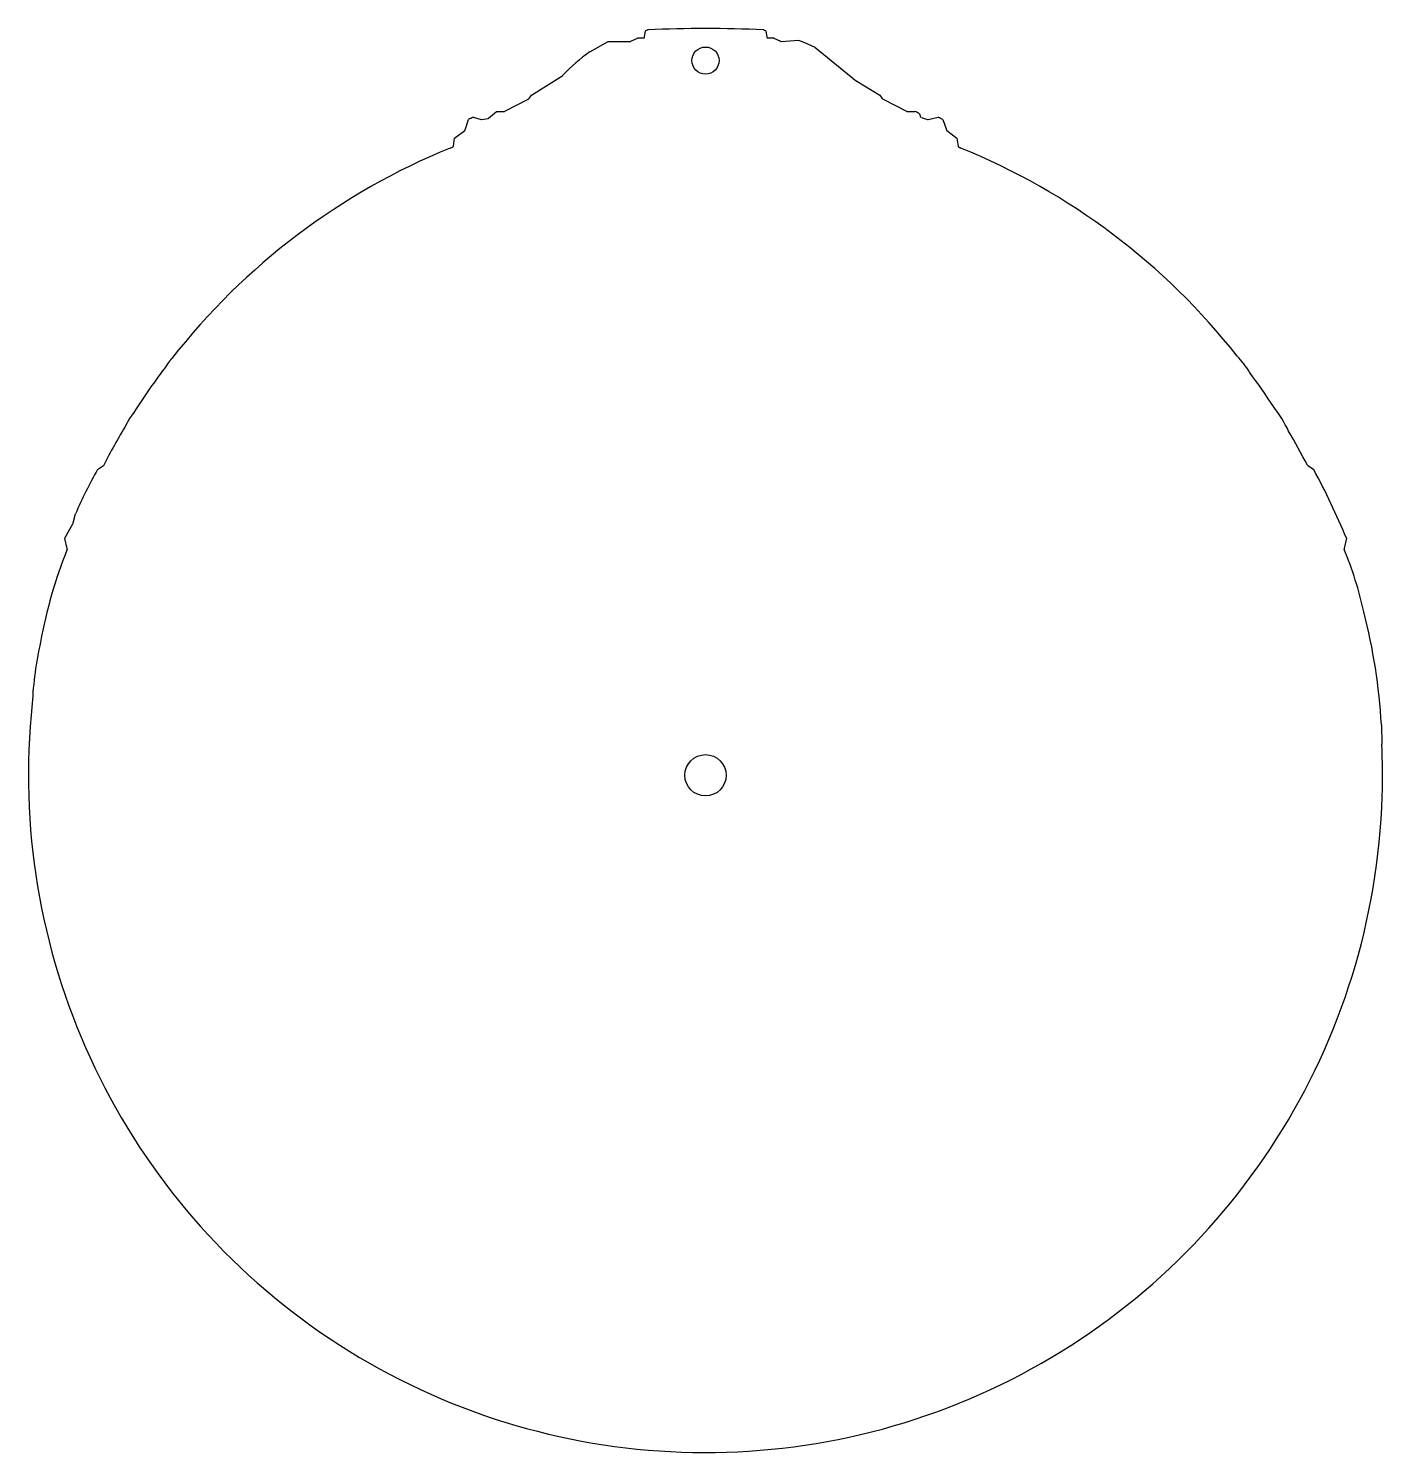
# Model space of a CAD drawing. Header units: millimetres. Extents: x -92 to 93, y -93 to 102.
import ezdxf

# ---------------------------------------------------------------- set-up
doc = ezdxf.new("R2010")
doc.units = ezdxf.units.MM
doc.layers.add('CUT_INNER', color=6, linetype='Continuous')
doc.layers.add('CUT_OUTER', color=1, linetype='Continuous')

msp = doc.modelspace()

# ---------------------------------------------------------------- linework, layer by layer
at = {"layer": 'CUT_INNER'}
for centre, radius in [((0, 97.62), 1.85), ((0, 0), 2.82)]:
    msp.add_circle(centre, radius, dxfattribs=at)
at = {"layer": 'CUT_OUTER'}
for points in [[(-8.32, 100.83), (-8.18, 101.66), (-8.18, 101.66)], [(8.23, 101.66), (8.23, 101.66), (8.37, 100.83)], [(-15.82, 98.8), (-13.28, 100.23), (-13.28, 100.23), (-13.27, 100.23), (-10.28, 100.23)], [(-10.22, 100.25), (-9.3, 100.7), (-9.29, 100.71), (-9.29, 100.71), (-8.46, 100.71)], [(8.52, 100.71), (9.34, 100.71), (9.34, 100.71), (9.35, 100.7), (10.26, 100.25)], [(10.34, 100.23), (12.69, 100.39), (12.69, 100.39)], [(14.92, 99.43), (14.92, 99.43), (20.65, 94.82), (20.66, 94.81), (23.84, 92.9), (23.84, 92.9), (23.84, 92.9), (24.14, 92.46)], [(-24.09, 92.46), (-23.79, 92.9), (-23.79, 92.9), (-23.79, 92.9), (-19.5, 95.6), (-19.49, 95.61), (-19.48, 95.62)], [(-27.42, 90.69), (-24.14, 92.41)], [(24.19, 92.41), (27.47, 90.69)], [(-32.85, 88.17), (-32.39, 89.55), (-32.39, 89.56)], [(-31.75, 89.87), (-31.75, 89.87), (-30.67, 89.56)], [(-30.61, 89.56), (-29.72, 89.71)], [(-29.65, 89.74), (-28.57, 90.67), (-28.57, 90.67), (-28.56, 90.67), (-27.49, 90.67)], [(27.54, 90.67), (28.62, 90.67), (28.62, 90.67)], [(29.26, 90.35), (29.26, 90.35), (29.39, 89.95)], [(29.49, 89.85), (30.33, 89.57)], [(30.41, 89.56), (31.8, 89.87), (31.81, 89.87)], [(32.44, 89.56), (32.44, 89.55), (32.91, 88.17)], [(-34.45, 85.94), (-34.3, 87), (-34.3, 87.01), (-34.3, 87.01), (-32.9, 88.09)], [(32.96, 88.09), (34.35, 87.01), (34.35, 87.01), (34.35, 87), (34.51, 85.94)], [(-34.87, 85.67), (-34.55, 85.81), (-34.5, 85.86)], [(34.55, 85.86), (34.64, 85.77), (34.87, 85.67)], [(-73.06, 56.73), (-72.92, 56.91)], [(-78.21, 49.39), (-78.15, 49.49)], [(-83.05, 41.77), (-83.05, 41.77), (-82.27, 42.29)], [(82.24, 42.34), (83.1, 41.77), (83.1, 41.77)], [(-86.39, 34.46), (-86.08, 35.71), (-86.07, 35.71)], [(-87.2, 30.98), (-87.51, 32.36), (-87.51, 32.37), (-87.51, 32.37), (-86.4, 34.42)], [(87.56, 32.37), (87.56, 32.37), (87.25, 30.98)], [(92.34, 6.88), (92.4, 4.26)]]:
    msp.add_lwpolyline(points, dxfattribs=at)
for centre, radius, start, end in [((-6.35, 98.4), 3.74, 113.84, 119.2911), ((0.03, -69.57), 171.57, 87.3659, 92.6341), ((6.35, 98.3), 3.85, 60.847, 66.154), ((-10.28, 100.38), 0.15, 270, 296.5429), ((-8.46, 100.86), 0.15, 270, 350.5557), ((8.52, 100.86), 0.15, 189.4443, 270), ((10.33, 100.38), 0.15, 243.4793, 273.8097), ((3.69, 76.3), 25.71, 64.1035, 69.5113), ((-2.06, 79.27), 23.89, 125.1754, 136.8189), ((-24.21, 92.54), 0.15, 297.6448, 326.2844), ((24.26, 92.54), 0.15, 213.6389, 242.3617), ((-28.84, 83.26), 7.23, 113.7751, 119.4244), ((-30.63, 89.71), 0.15, 254.0358, 279.5073), ((-29.75, 89.86), 0.15, 279.5073, 310.6052), ((-27.49, 90.82), 0.15, 270, 297.6448), ((27.54, 90.82), 0.15, 242.3617, 270), ((25.52, 83.69), 7.64, 60.7262, 66.0745), ((29.53, 89.99), 0.15, 198.4349, 251.5484), ((30.38, 89.71), 0.15, 251.5484, 282.5484), ((28.88, 83.24), 7.25, 60.5554, 66.1812), ((-33, 88.21), 0.15, 307.8622, 341.5872), ((33.05, 88.21), 0.15, 198.446, 232.1378), ((0, 0), 92.5, 112.1484, 142.0313), ((-34.6, 85.96), 0.15, 314.9445, 351.8832), ((34.66, 85.96), 0.15, 188.1168, 225.0555), ((0, 0), 92.5, 38.2466, 67.8519), ((-69.99, 53.77), 4.27, 135.986, 148.9163), ((63.87, 48.81), 12.18, 30.8899, 43.9021), ((-0.06, 0.04), 92.42, 142.7622, 147.6573), ((0.32, 0.22), 92.11, 32.9718, 36.5434), ((-71.97, 44.49), 7.94, 141.8548, 154.7059), ((63.82, 39.51), 17.53, 25.319, 38.207), ((-0.57, 0.32), 91.84, 148.8132, 152.8109), ((0.66, 0.37), 91.74, 27.2239, 30.5538), ((-29.37, 11.14), 61.8, 150.2964, 156.5739), ((-1.67, -4.22), 96.44, 22.2979, 28.4813), ((-86.53, 34.49), 0.15, 331.6809, 345.9833), ((-26.29, 6.52), 65.61, 158.1911, 169.75), ((-87.35, 30.94), 0.15, 340.4584, 12.5484), ((87.4, 30.94), 0.15, 167.4868, 199.532), ((38.66, 10.9), 52.54, 12.5637, 22.3654), ((11.45, 2.28), 81.02, 3.2507, 14.3254), ((-46.5, 7.97), 45.51, 167.0196, 177.6964), ((0, 0), 92.5, 173.918, 358.2423), ((0.33, 0), 92.17, 358.2377, 2.6528)]:
    msp.add_arc(centre, radius, start, end, dxfattribs=at)

doc.saveas('drawing.dxf')
